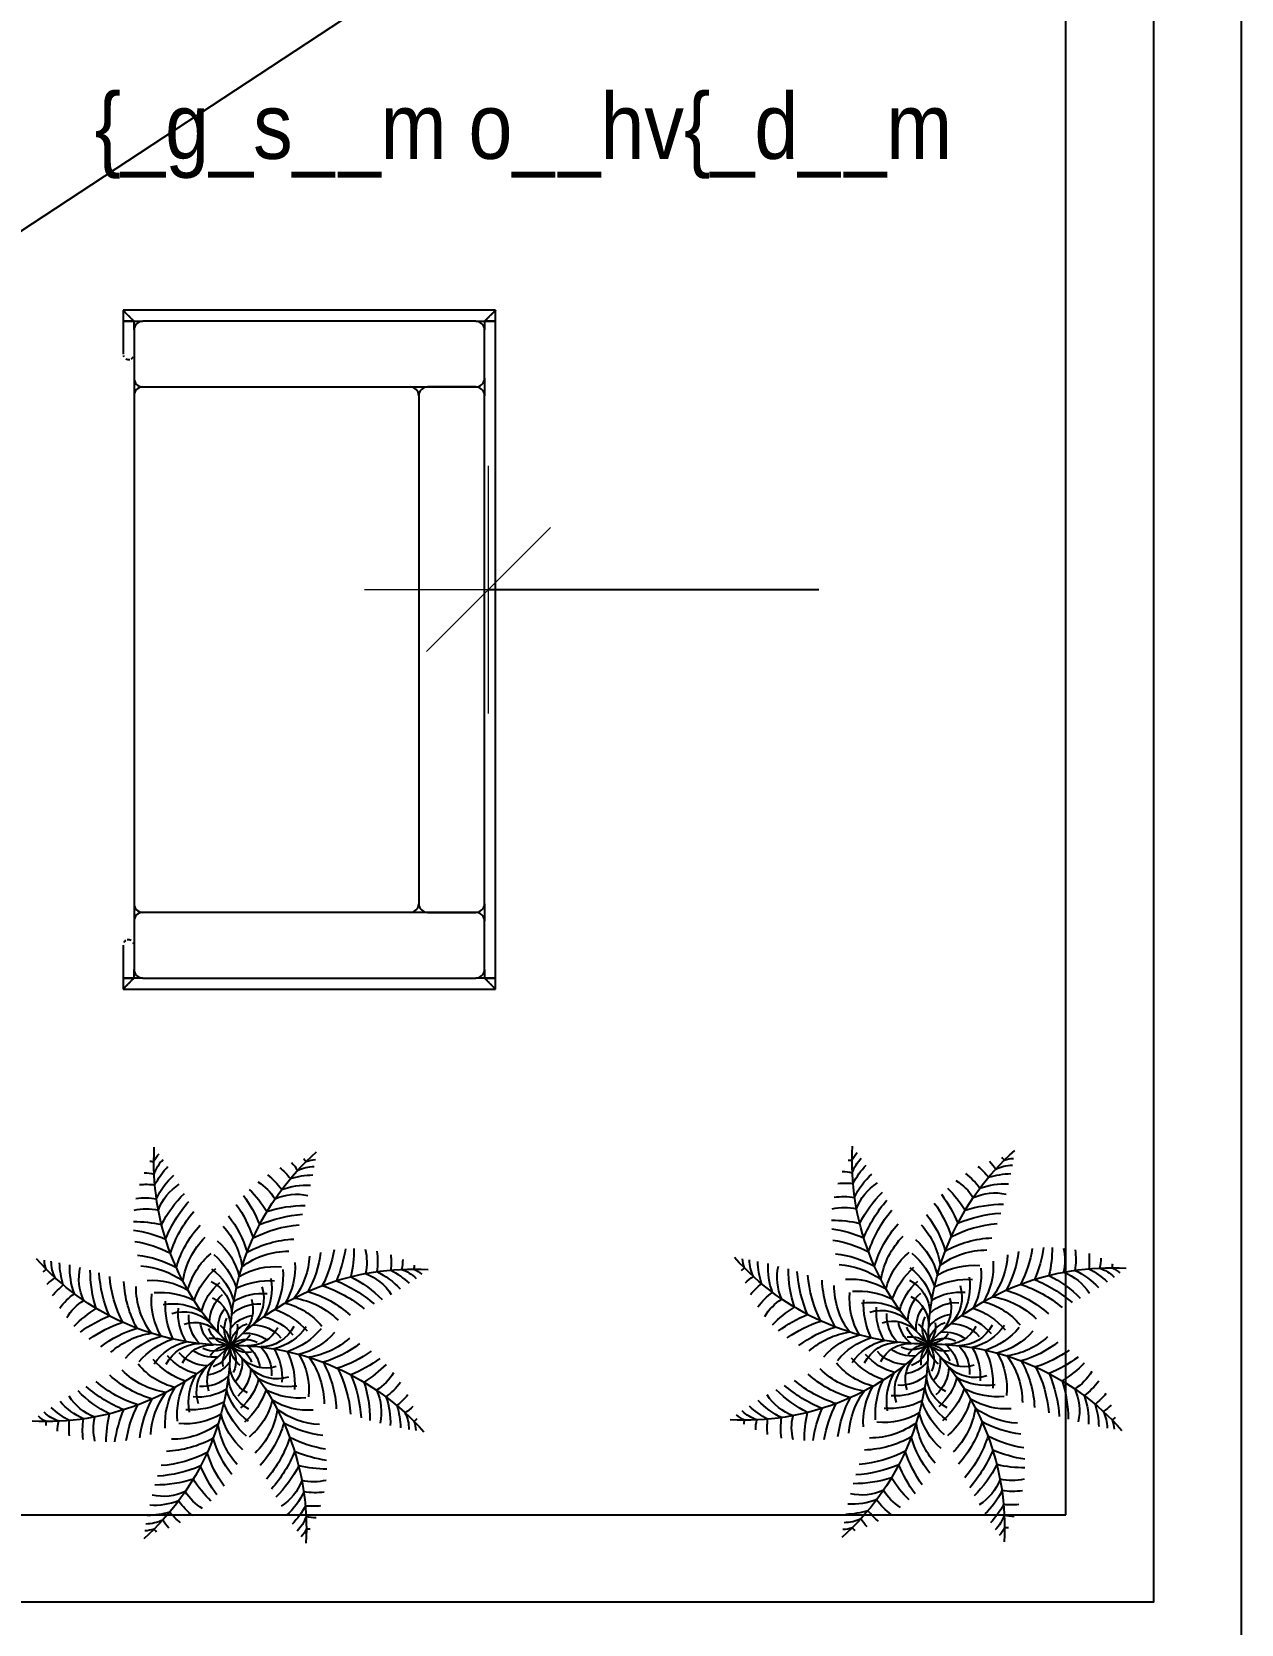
# Model space of a CAD drawing. Header units: metres. Extents: x -658 to -58, y -713 to -118.
# Drawn here: x -323.609 to -320.849, y -269.932 to -266.296 of the extents above; entities that cross this region are included whole.
import ezdxf

# ---------------------------------------------------------------- set-up
doc = ezdxf.new("R2010")
doc.units = ezdxf.units.M
doc.header["$LTSCALE"] = 100
doc.layers.add('DM_OUT', color=8, linetype='Continuous', lineweight=15)
doc.layers.add('plan', color=8, linetype='Continuous')
doc.layers.add('slope arrow', color=255, linetype='Continuous')
doc.styles.add('DM', font='ARIALUNI.TTF', dxfattribs={"height": 0.2})
doc.styles.add('style12', font='xarab.shx')
doc.dimstyles.new('Copy of DM', dxfattribs={"dimtxt": 0.2, "dimasz": 0.07, "dimexe": 0.15, "dimexo": 0.063, "dimgap": 0.07, "dimtad": 1, "dimzin": 0, "dimdsep": 46, "dimtxsty": 'DM', "dimblk": 'TK', "dimcen": 0.09, "dimclrd": 74, "dimadec": 8, "dimazin": 0, "dimtfac": 1, "dimtmove": 2, "dimatfit": 1, "dimldrblk": 'TK', "dimfxl": 1, "dimtolj": 1, "dimtzin": 0, "dimarcsym": 0})

# ---------------------------------------------------------------- blocks, each defined once
blk = doc.blocks.new('Couch_-_Le_Corbusier_Family_-_1_2_3_seater_9476 - 2 posti-428075-دور الملحق')
for p, q in [((-0.7499999999999075, 0.2249999999998362), (-0.7749999999999061, 0.2249999999998362)), ((-0.7749999999999061, 0.2249999999998362), (-0.7749999999999104, 0.1999999999998333)), ((0.750000000000098, 0.2249999999998362), (-0.7499999999999032, 0.2249999999998319)), ((-0.7500000000000017, 0.2000000000000136), (-0.7500000000000017, 0.2250000000000071)), ((-0.7500000000000071, 0.2250000000000132), (-0.7500000000000071, 0.2000000000000074)), ((0.7499999999999984, 0.2250000000000111), (0.7499999999999984, 0.2000000000000176)), ((0.7750000000000881, 0.2249999999998276), (0.750000000000085, 0.2249999999998276)), ((0.7499999999999838, 0.1999999999999983), (0.7499999999999838, 0.2250000000000042)), ((0.7750000000000881, 0.1999999999998246), (0.7750000000000881, 0.2249999999998276)), ((-0.7749999999999018, 0.1999999999998333), (-0.7749999999999018, -0.6000000000001755)), ((-0.7499999999999032, 0.1999999999998333), (-0.7299999999998991, 0.1999999999998333)), ((-0.7499999999998989, 0.1799999999998205), (-0.7499999999998989, 0.1999999999998333)), ((-0.6199999999999891, 0.2000000000000001), (-0.729999999999998, 0.1999999999999996)), ((-0.6199999999998894, 0.1999999999998333), (-0.5799999999998898, 0.1999999999998376)), ((0.5800000000000006, 0.2000000000000036), (-0.579999999999992, 0.2000000000000006)), ((0.5800000000001021, 0.1999999999998376), (0.6200000000000973, 0.1999999999998376)), ((0.7299999999999974, 0.200000000000001), (0.6199999999999967, 0.2000000000000008)), ((0.7300000000000982, 0.1999999999998376), (0.750000000000098, 0.1999999999998376)), ((0.7500000000000807, 0.1999999999998246), (0.7500000000000807, 0.1799999999998205)), ((0.7750000000000881, -0.6000000000001776), (0.7750000000000837, 0.1999999999998246)), ((-0.7499999999999981, 0.1799999999999977), (-0.7500000000000002, -0.5799999999999998)), ((-0.599999999999992, 0.1800000000000027), (-0.5999999999999899, 0.07000000000000256)), ((-0.5999999999999945, -0.5799999999999951), (-0.5999999999999899, 0.1800000000000002)), ((0.5999999999999998, 0.07000000000000321), (0.5999999999999974, 0.1800000000000037)), ((0.5999999999999968, 0.1800000000000009), (0.5999999999999971, -0.5799999999999993)), ((0.7499999999999974, -0.5799999999999996), (0.7499999999999973, 0.180000000000001)), ((-0.579999999999993, 0.05000000000000256), (0.5799999999999997, 0.05000000000000572)), ((-0.7499999999998989, -0.6000000000001755), (-0.7499999999998989, -0.5800000000001757)), ((0.7500000000000807, -0.5800000000001757), (0.7500000000000807, -0.6000000000001776)), ((-0.7749999999999104, -0.6000000000001755), (-0.7749999999999104, -0.6250000000001827)), ((-0.7500000000000029, -0.6000000000000016), (-0.7500000000000029, -0.6250000000000073)), ((-0.7299999999998991, -0.6000000000001755), (-0.7499999999999032, -0.6000000000001755)), ((-0.750000000000003, -0.6249999999999993), (-0.750000000000003, -0.5999999999999996)), ((-0.7300000000000001, -0.5999999999999999), (-0.6199999999999947, -0.5999999999999999)), ((-0.6199999999999977, -0.5999999999999999), (-0.5799999999999925, -0.5999999999999999)), ((-0.5799999999999893, -0.5999999999999992), (0.579999999999997, -0.5999999999999999)), ((0.5799999999999966, -0.5999999999999999), (0.6199999999999972, -0.5999999999999999)), ((0.619999999999997, -0.5999999999999992), (0.7299999999999981, -0.5999999999999994)), ((0.750000000000098, -0.6000000000001776), (0.7300000000000982, -0.6000000000001776)), ((0.7499999999999873, -0.6250000000000066), (0.7499999999999851, -0.6000000000000008)), ((0.7499999999999981, -0.5999999999999996), (0.7499999999999981, -0.6249999999999993)), ((0.7750000000000924, -0.6250000000001806), (0.7750000000000924, -0.6000000000001776)), ((-0.7749999999999104, -0.6250000000001827), (-0.7499999999999032, -0.6250000000001827)), ((-0.7499999999999032, -0.6250000000001741), (-0.6949999999998984, -0.6250000000001741)), ((0.6950000000001019, -0.6250000000001763), (0.750000000000098, -0.6250000000001763)), ((0.7500000000000894, -0.625000000000185), (0.7750000000000924, -0.6250000000001806))]:
    blk.add_line(p, q)
at = {"flags": 128}
for points in [[(-0.6949999999998984, -0.6250000000001741), (-0.694200213316164, -0.6250000000001741), (-0.6934017061205126, -0.6250000000001741), (-0.6926057558541179, -0.6250000000001741), (-0.6918136358676102, -0.6250000000001741), (-0.6910266133839952, -0.6250000000001741), (-0.6902459474713536, -0.6250000000001741), (-0.6894728870286169, -0.6250000000001741), (-0.6887086687875743, -0.6250000000001741), (-0.6879545153343914, -0.6250000000001741), (-0.6872116331537232, -0.6250000000001741), (-0.6864812106985768, -0.6250000000001741), (-0.6857644164890693, -0.6250000000001741), (-0.685062397243023, -0.6250000000001741), (-0.6843762760414797, -0.6250000000001741), (-0.6837071505319945, -0.6250000000001741), (-0.6830560911726459, -0.6250000000001741), (-0.6824241395195287, -0.6250000000001741), (-0.6818123065604688, -0.6250000000001741), (-0.6812215710976866, -0.6250000000001741), (-0.6806528781819029, -0.6250000000001741), (-0.6801071376004784, -0.6250000000001741), (-0.6795852224219187, -0.6250000000001741), (-0.6790879675991709, -0.6250000000001741), (-0.6786161686338767, -0.6250000000001741), (-0.6781705803037396, -0.6250000000001741), (-0.6777519154550316, -0.6250000000001741), (-0.6773608438622012, -0.6250000000001741), (-0.676997991156367, -0.6250000000001741), (-0.676663937824463, -0.6250000000001741), (-0.6763592182805492, -0.6250000000001741), (-0.6760843200109068, -0.6250000000001741), (-0.6758396827941124, -0.6250000000001741), (-0.6756256979975307, -0.6250000000001741), (-0.6754427079511917, -0.6250000000001741), (-0.675291005400128, -0.6250000000001741), (-0.6751708330360617, -0.6250000000001741), (-0.6750823831091437, -0.6250000000001741), (-0.6750257971203855, -0.6250000000001741), (-0.6750011655953, -0.6250000000001741)], [(0.6750000000001021, -0.6250000000001763), (0.6750159978668792, -0.6250000000001763), (0.6750639658740442, -0.6250000000001763), (0.6751438272830226, -0.6250000000001763), (0.6752554543325852, -0.6250000000001763), (0.6753986684432758, -0.6250000000001763), (0.6755732405030592, -0.6250000000001763), (0.6757788912338845, -0.6250000000001763), (0.6760152916384536, -0.6250000000001763), (0.6762820635265395, -0.6250000000001763), (0.6765787801200435, -0.6250000000001763), (0.6769049667357, -0.6250000000001763), (0.677260101544513, -0.6250000000001763), (0.6776436164065428, -0.6250000000001763), (0.6780548977798297, -0.6250000000001763), (0.678493287701905, -0.6250000000001763), (0.6789580848424113, -0.6250000000001763), (0.6794485456250785, -0.6250000000001763), (0.6799638854172796, -0.6250000000001763), (0.6805032797852812, -0.6250000000001763), (0.6810658658131545, -0.6250000000001763), (0.6816507434832744, -0.6250000000001763), (0.6822569771161258, -0.6250000000001763), (0.6828835968672291, -0.6250000000001763), (0.6835296002786461, -0.6250000000001763), (0.6841939538827363, -0.6250000000001763), (0.6848755948554438, -0.6250000000001763), (0.6855734327166244, -0.6250000000001763), (0.6862863510745658, -0.6250000000001763), (0.6870132094119732, -0.6250000000001763), (0.6877528449105661, -0.6250000000001763), (0.6885040743113229, -0.6250000000001763), (0.6892656958074618, -0.6250000000001763), (0.6900364909670507, -0.6250000000001763), (0.6908152266822714, -0.6250000000001763), (0.691600657142096, -0.6250000000001763), (0.6923915258253345, -0.6250000000001763), (0.6931865675108124, -0.6250000000001763), (0.693984510301428, -0.6250000000001763), (0.6947840776589367, -0.6250000000001763), (0.6950000000001019, -0.6250000000001763)]]:
    blk.add_lwpolyline(points, dxfattribs=at)
for centre, radius, start, end in [((-0.7299999999999981, 0.1799999999999976), 0.01999999999999996, 89.99999999999957, 179.9999999999995), ((-0.6199999999999892, 0.1800000000000002), 0.02, 359.9999999999994, 89.99999999999945), ((-0.579999999999992, 0.1800000000000027), 0.01999999999999996, 89.99999999999987, 179.9999999999997), ((0.5800000000000005, 0.1800000000000036), 0.01999999999999991, 359.9999999999994, 89.99999999999937), ((0.6199999999999969, 0.1800000000000008), 0.01999999999999997, 89.99999999999993, 180.0000000000001), ((0.7299999999999973, 0.1800000000000008), 0.02000000000000002, 359.9999999999994, 89.99999999999967), ((-0.579999999999993, 0.07000000000000256), 0.02000000000000006, 179.9999999999995, 269.9999999999991), ((-0.5799999999999947, 0.0300000000000055), 0.01999999999999998, 89.99999999999962, 179.9999999999993), ((0.5799999999999996, 0.07000000000000343), 0.01999999999999998, 269.9999999999992, 359.9999999999991), ((0.5799999999999976, 0.03000000000000069), 0.02000000000000002, 359.9999999999991, 89.99999999999942), ((-0.7300000000000001, -0.5799999999999998), 0.02000000000000013, 180, 269.9999999999996), ((-0.6199999999999946, -0.5799999999999952), 0.01999999999999996, 269.9999999999995, 1.590277340731758e-13), ((-0.5799999999999892, -0.5799999999999993), 0.01999999999999991, 179.9999999999993, 269.999999999999), ((0.5799999999999969, -0.5799999999999994), 0.01999999999999996, 269.9999999999989, 359.9999999999992), ((0.6199999999999971, -0.5799999999999991), 0.02000000000000002, 179.9999999999997, 269.9999999999993), ((0.729999999999998, -0.5799999999999995), 0.02000000000000002, 269.9999999999993, 359.9999999999994), ((-0.6749999999999949, -0.6124999999999995), 0.01249999999999988, 30.00000000000049, 60.00000000000033), ((-0.6749999999999949, -0.6124999999999995), 0.01249999999999994, 329.9999999999994, 15.00000000000045), ((0.6749999999999982, -0.6124999999999995), 0.01249999999999981, 150.0000000000001, 194.9999999999996), ((0.6749999999999982, -0.6124999999999995), 0.01249999999999984, 105.0000000000005, 120.0000000000003), ((-0.6749999999999949, -0.6124999999999995), 0.0124999999999999, 285.0000000000001, 300.0000000000003), ((0.6749999999999982, -0.6124999999999995), 0.0124999999999999, 209.9999999999997, 239.999999999999)]:
    blk.add_arc(centre, radius, start, end)
for points, knots in [([(-0.7750000000000098, 0.2250000000000131), (-0.7749951622945345, 0.2250000000000131), (-0.7747867801592424, 0.2247844341415647), (-0.7740791974556205, 0.2240814949166003), (-0.7733567051761531, 0.2233562859366995), (-0.7725976901324069, 0.2225971031732095), (-0.7719003100978318, 0.2219047073618423), (-0.7711612398608223, 0.2211586334037356), (-0.7701298122360515, 0.2201312840298325), (-0.7689927475786891, 0.2189951038198732), (-0.7680370919111746, 0.218032556318297), (-0.7672863482700798, 0.2172869595488278), (-0.7665156304370053, 0.2165208629138423), (-0.7657376106437561, 0.2157375486936081), (-0.7649453553707067, 0.2149403706944817), (-0.7641325525267956, 0.2141327426797406), (-0.7633128272613366, 0.2133181230031245), (-0.7624999999790135, 0.2125000000000857), (-0.761687172822652, 0.2116818769965948), (-0.7608674471793101, 0.2108672573213354), (-0.760054645720967, 0.2100596293016198), (-0.7592623852835291, 0.2092624513210352), (-0.758484384762266, 0.2084791370316085), (-0.7577135950056362, 0.2077130406548507), (-0.756963119786774, 0.2069674429216631), (-0.7562453762707628, 0.2062455358921265), (-0.7555553751302079, 0.2055504135098847), (-0.7546621780075852, 0.2046632522859287), (-0.7538390354718351, 0.2038413656077562), (-0.7530996391279112, 0.2030952928204739), (-0.7524023391805882, 0.2024028967215686), (-0.7516432848783849, 0.201643714099029), (-0.750920805161624, 0.2009185050740238), (-0.750213218270433, 0.2002155658640938), (-0.750004837705479, 0.2000000000000073), (-0.7500000000000041, 0.2000000000000074)], [0, 0, 0, 0, 0.08333333333333333, 0.125, 0.1666666666666667, 0.2083333333333333, 0.2291666666666667, 0.25, 0.2916666666666666, 0.3333333333333333, 0.3541666666666666, 0.375, 0.3958333333333334, 0.4166666666666667, 0.4375, 0.4583333333333334, 0.4791666666666667, 0.5, 0.5208333333333334, 0.5416666666666667, 0.5625, 0.5833333333333334, 0.6041666666666667, 0.625, 0.6458333333333333, 0.6666666666666666, 0.6875, 0.7083333333333333, 0.75, 0.7708333333333334, 0.7916666666666667, 0.8333333333333334, 0.875, 0.9166666666666666, 1, 1, 1, 1]), ([(0.7499999999999808, 0.1999999999999983), (0.7500048377054561, 0.1999999999999983), (0.7502132198407483, 0.2002155658584468), (0.7509208025443701, 0.2009185050834111), (0.7516432948238378, 0.2016437140633121), (0.752402309867584, 0.2024028968268018), (0.7530996899021588, 0.2030952926381694), (0.7538387601391682, 0.2038413665962758), (0.754870187763938, 0.2048687159701791), (0.7560072524213016, 0.2060048961801381), (0.7569629080888157, 0.2069674436817144), (0.7577136517299109, 0.2077130404511836), (0.758484369562985, 0.208479137086169), (0.7592623893562346, 0.2092624513064035), (0.7600546446292841, 0.2100596293055297), (0.760867447473195, 0.2108672573202708), (0.7616871727386539, 0.211681876996887), (0.7625000000209768, 0.2124999999999257), (0.7633128271773388, 0.2133181230034165), (0.7641325528206805, 0.2141327426786761), (0.7649453542790239, 0.2149403706983917), (0.7657376147164616, 0.2157375486789763), (0.7665156152377247, 0.2165208629684029), (0.7672864049943544, 0.2172869593451607), (0.7680368802132167, 0.2180325570783481), (0.768754623729228, 0.218754464107885), (0.7694446248697825, 0.2194495864901268), (0.7703378219924057, 0.2203367477140827), (0.7711609645281557, 0.2211586343922553), (0.7719003608720792, 0.2219047071795377), (0.7725976608194024, 0.222597103278443), (0.7733567151216058, 0.2233562859009831), (0.7740791948383666, 0.2240814949259878), (0.7747867817295573, 0.2247844341359176), (0.7749951622945115, 0.2250000000000041), (0.7749999999999865, 0.2250000000000042)], [0, 0, 0, 0, 0.08333333333333333, 0.125, 0.1666666666666667, 0.2083333333333333, 0.2291666666666667, 0.25, 0.2916666666666666, 0.3333333333333333, 0.3541666666666666, 0.375, 0.3958333333333334, 0.4166666666666667, 0.4375, 0.4583333333333334, 0.4791666666666667, 0.5, 0.5208333333333334, 0.5416666666666667, 0.5625, 0.5833333333333334, 0.6041666666666667, 0.625, 0.6458333333333333, 0.6666666666666666, 0.6875, 0.7083333333333333, 0.75, 0.7708333333333334, 0.7916666666666667, 0.8333333333333334, 0.875, 0.9166666666666666, 1, 1, 1, 1]), ([(-0.7500000000000041, 0.2000000000000074), (-0.7500048377054794, 0.2000000000000074), (-0.7502132198407714, 0.2002155658584558), (-0.7509208025443934, 0.2009185050834203), (-0.7514024640640382, 0.2014019777366875), (-0.751674682452699, 0.2016746824527023)], [0, 0, 0, 0, 0.08333333333333333, 0.125, 0.1666666666666667, 0.1666666666666667, 0.1666666666666667, 0.1666666666666667]), ([(0.7516746824526757, 0.2016746824526933), (0.7514024583061082, 0.2014019777573511), (0.7509208051616004, 0.2009185050740146), (0.75021321827041, 0.2002155658640848), (0.7500048377054556, 0.1999999999999982), (0.7499999999999808, 0.1999999999999983)], [0.8333333333333334, 0.8333333333333334, 0.8333333333333334, 0.8333333333333334, 0.875, 0.9166666666666666, 1, 1, 1, 1]), ([(-0.7750000000000105, -0.6250000000000073), (-0.7750000000000105, -0.624995162294532), (-0.7747844341415622, -0.62478678015924), (-0.7740814949165975, -0.6240791974556178), (-0.7733562859366973, -0.6233567051761508), (-0.7725971031732066, -0.6225976901324043), (-0.7719047073618394, -0.6219003100978294), (-0.7711586334037325, -0.6211612398608197), (-0.7701312840298304, -0.6201298122360501), (-0.7689951038198704, -0.6189927475786868), (-0.7680325563182944, -0.6180370919111724), (-0.7672869595488248, -0.6172863482700776), (-0.7665208629138398, -0.6165156304370029), (-0.7657375486936052, -0.6157376106437542), (-0.7649403706944788, -0.6149453553707043), (-0.7641327426797375, -0.6141325525267928), (-0.7633181230031213, -0.6133128272613344), (-0.7625000000000828, -0.6124999999790114), (-0.761681876996592, -0.6116871728226491), (-0.7608672573213326, -0.610867447179308), (-0.7600596293016169, -0.6100546457209645), (-0.7592624513210321, -0.6092623852835268), (-0.7584791370316055, -0.6084843847622633), (-0.7577130406548479, -0.6077135950056339), (-0.7569674429216603, -0.6069631197867714), (-0.7562455358921241, -0.6062453762707604), (-0.7555504135098817, -0.6055553751302061), (-0.7546632522859259, -0.6046621780075823), (-0.7538413656077522, -0.603839035471833), (-0.7530952928204712, -0.603099639127909), (-0.7524028967215655, -0.6024023391805859), (-0.7516437140990251, -0.6016432848783829), (-0.7509185050740207, -0.6009208051616215), (-0.7502155658640908, -0.6002132182704307), (-0.7500000000000048, -0.6000048377054769), (-0.7500000000000047, -0.6000000000000015)], [0, 0, 0, 0, 0.08333333333333333, 0.125, 0.1666666666666667, 0.2083333333333333, 0.2291666666666667, 0.25, 0.2916666666666666, 0.3333333333333333, 0.3541666666666666, 0.375, 0.3958333333333334, 0.4166666666666667, 0.4375, 0.4583333333333334, 0.4791666666666667, 0.5, 0.5208333333333334, 0.5416666666666667, 0.5625, 0.5833333333333334, 0.6041666666666667, 0.625, 0.6458333333333333, 0.6666666666666666, 0.6875, 0.7083333333333333, 0.75, 0.7708333333333334, 0.7916666666666667, 0.8333333333333334, 0.875, 0.9166666666666666, 1, 1, 1, 1]), ([(-0.7500000000000047, -0.6000000000000016), (-0.7500000000000047, -0.6000048377054769), (-0.7502155658584531, -0.600213219840769), (-0.7509185050834174, -0.6009208025443912), (-0.7514019777366846, -0.6014024640640361), (-0.7516746824526996, -0.6016746824526966)], [0, 0, 0, 0, 0.08333333333333333, 0.125, 0.1666666666666667, 0.1666666666666667, 0.1666666666666667, 0.1666666666666667]), ([(0.7499999999999857, -0.6000000000000008), (0.7499999999999857, -0.6000048377054761), (0.7502155658584341, -0.6002132198407683), (0.7509185050833986, -0.6009208025443901), (0.7516437140632997, -0.6016432948238578), (0.7524028968267892, -0.6024023098676036), (0.7530952926381568, -0.6030996899021785), (0.7538413665962634, -0.603838760139188), (0.7548687159701668, -0.6048701877639574), (0.7560048961801257, -0.6060072524213213), (0.7569674436817018, -0.6069629080888352), (0.7577130404511712, -0.60771365172993), (0.7584791370861567, -0.6084843695630048), (0.7592624513063908, -0.6092623893562538), (0.7600596293055168, -0.6100546446293027), (0.7608672573202582, -0.6108674474732141), (0.7616818769968745, -0.6116871727386729), (0.762499999999913, -0.6125000000209958), (0.7633181230034042, -0.6133128271773576), (0.7641327426786635, -0.6141325528206989), (0.7649403706983793, -0.6149453542790425), (0.7657375486789642, -0.61573761471648), (0.7665208629683901, -0.6165156152377432), (0.7672869593451483, -0.6172864049943728), (0.7680325570783358, -0.6180368802132347), (0.7687544641078727, -0.6187546237292464), (0.7694495864901144, -0.6194446248698006), (0.7703367477140701, -0.6203378219924239), (0.7711586343922425, -0.6211609645281734), (0.7719047071795251, -0.6219003608720972), (0.77259710327843, -0.6225976608194203), (0.7733562859009706, -0.623356715121623), (0.7740814949259751, -0.6240791948383844), (0.7747844341359049, -0.6247867817295755), (0.7749999999999913, -0.6249951622945286), (0.7749999999999917, -0.6250000000000043)], [0, 0, 0, 0, 0.08333333333333333, 0.125, 0.1666666666666667, 0.2083333333333333, 0.2291666666666667, 0.25, 0.2916666666666666, 0.3333333333333333, 0.3541666666666666, 0.375, 0.3958333333333334, 0.4166666666666667, 0.4375, 0.4583333333333334, 0.4791666666666667, 0.5, 0.5208333333333334, 0.5416666666666667, 0.5625, 0.5833333333333334, 0.6041666666666667, 0.625, 0.6458333333333333, 0.6666666666666666, 0.6875, 0.7083333333333333, 0.75, 0.7708333333333334, 0.7916666666666667, 0.8333333333333334, 0.875, 0.9166666666666666, 1, 1, 1, 1]), ([(0.7516746824526807, -0.6016746824526955), (0.7514019777573385, -0.601402458306128), (0.7509185050740024, -0.6009208051616203), (0.7502155658640718, -0.6002132182704297), (0.749999999999985, -0.6000048377054765), (0.7499999999999857, -0.6000000000000008)], [0.8333333333333334, 0.8333333333333334, 0.8333333333333334, 0.8333333333333334, 0.875, 0.9166666666666666, 1, 1, 1, 1])]:
    blk.add_open_spline(points, degree=3, knots=knots)
blk = doc.blocks.new('A$C5CF46EA4')
for centre, radius, start, end in [((-0.2859744686386136, 0.9500033472151586), 1.231400524134379, 359.7866255859638, 48.32632580342369), ((0.5305205342566239, 1.681143747265168), 0.1510880864737264, 69.89168341487547, 87.05899156277346), ((0.7033229806773562, 1.732353975626168), 0.1510880864737264, 136.0206065088644, 143.5444441256813), ((0.07793456565067913, 1.819385811402753), 1.231400524134379, 314.7866255859638, 3.326325803423629), ((1.133422102176525, 1.703819402861171), 0.1845179472425736, 18.83351794645699, 44.48665587841503), ((1.17227805387634, 1.759030992925418), 0.1510880864737264, 24.89168341487552, 42.05899156277344), ((0.5420857170546185, 1.614627950592819), 0.1845179472425736, 63.83351794645693, 89.48665587841508), ((0.5393300542141617, 1.357963702895319), 0.4014406345387354, 72.92858692027713, 88.30294989255957), ((0.7826081085395344, 1.686870789445692), 0.1845179472425736, 134.6387753429491, 149.6026095940998), ((0.9669734011476265, 1.486409828875594), 0.4014406345387354, 130.0972800407673, 140.5075406202797), ((0.973940881162747, 1.488274415195932), 0.3404718241267263, 127.3085652776348, 143.8611168492758), ((0.9875259134232692, 1.503570739000168), 0.3404718241267263, 24.57501069128107, 48.15466363355162), ((0.9499845242598184, 1.524278920704916), 0.4014406345387354, 27.92858692027706, 43.30294989255951), ((1.354580517466687, 1.584827790059308), 0.1845179472425736, 89.63877534294913, 104.6026095940998), ((1.330678935287821, 1.673052310995871), 0.1510880864737264, 91.02060650886442, 98.54444412568132), ((0.5805187207773344, 1.369866578035555), 0.3404718241267263, 69.57501069128102, 93.15466363355162), ((0.9423951724878208, 1.512455337059691), 0.2491535247355284, 121.1923406896625, 148.0410133886703), ((1.258944195019126, 1.279999704578458), 0.5762050038567006, 134.6721488338864, 148.0814848321924), ((1.054481057032234, 1.504410438500031), 0.2491535247355284, 20.39511415188652, 57.43181355342787), ((1.343199161505524, 1.312714536858437), 0.4014406345387354, 85.09728004076722, 95.50754062027978), ((0.627269399644959, 1.417804771329557), 0.2491535247355284, 65.39511415188657, 102.4318135534279), ((0.5906473533752887, 1.036568487248289), 0.5762050038567006, 71.91851516780756, 90.3788967200269), ((1.412102733702255, 1.272607393816102), 0.6566438819166486, 143.8062756394637, 157.6935928791302), ((1.388708812767703, 1.280420099458212), 0.5807069406097589, 144.3967621311118, 162.2018695184736), ((0.6459314467240063, 1.203351239309725), 0.6566438819166486, 22.30640712086984, 40.79161704523346), ((0.759010598065629, 1.260731374051701), 0.5762050038567006, 26.91851516780756, 45.37889672002689), ((1.344236684807129, 1.348510924470787), 0.2491535247355284, 76.19234068966242, 103.0410133886703), ((1.349444375503182, 1.30910624612315), 0.3404718241267263, 82.30856527763488, 98.86111684927577), ((0.5512622010322019, 0.9160355701430518), 0.6566438819166486, 67.30640712086985, 85.79161704523347), ((1.355255583720691, 1.247481435384657), 0.511032807658721, 141.8570399264068, 163.8695951998839), ((0.677383666314924, 1.207826088358061), 0.5807069406097589, 17.79813048152642, 40.4709596154368), ((1.403699691163411, 0.9603060100059082), 0.5762050038567006, 89.67214883388635, 103.0814848321924), ((0.5703380826820137, 0.9414398440058847), 0.5807069406097589, 62.79813048152647, 85.47095961543681), ((0.6176054840381084, 0.9419367598103463), 0.511032807658721, 61.1304048001161, 87.33715144430434), ((1.256113148771036, 1.266467170948559), 0.3721209793775977, 138.1649000223518, 171.506161580508), ((0.8027112229903679, 1.196883708473976), 0.3721209793775977, 8.493838419492006, 45.20898080343113), ((0.71115813887711, 1.174754360865521), 0.511032807658721, 16.13040480011605, 42.33715144430433), ((1.506771979394259, 0.8467794156388635), 0.6566438819166486, 98.8062756394637, 112.6935928791302), ((0.5781204958965418, 1.343199161316576), 0.4014406345387354, 175.0972800407673, 185.5075406202797), ((0.5817287866317002, 1.349444375314263), 0.3404718241267263, 172.3085652776348, 188.8611168492758), ((0.5423241082841912, 1.344236684618238), 0.2491535247355284, 166.1923406896624, 193.0410133886703), ((0.9305290227490275, 1.403699690974591), 0.5762050038567006, 179.6721488338863, 193.0814848321924), ((1.044055617116072, 1.506771979205269), 0.6566438819166486, 188.8062756394637, 202.6935928791302), ((1.021989199847013, 1.495754396211666), 0.5807069406097589, 189.3967621311118, 207.2018695184736), ((1.021625347463626, 1.448808238370958), 0.511032807658721, 186.8570399264068, 208.8695951998839), ((0.9380961170453048, 1.392128892676979), 0.3721209793775977, 183.1649000223518, 216.506161580508), ((0.6666954788953916, 1.022322378182068), 0.3721209793775977, 53.493838419492, 90.20898080343109), ((1.22054954547518, 1.195480368913167), 0.3279444258650415, 130.7054272128366, 166.1838375176445), ((1.259337163959657, 1.103208800280768), 0.363031527861405, 130.4900200816075, 160.9394538106627), ((0.8285254498953663, 1.129935230367153), 0.3279444258650415, 13.81616248235544, 50.66383131649992), ((1.448808238559906, 0.8692096852912243), 0.511032807658721, 96.85703992640677, 118.8695951998839), ((1.495754396402873, 0.8688458329079083), 0.5807069406097589, 99.39676213111181, 117.2018695184735), ((0.07144922135208276, 0.07793456546188793), 1.231400524134379, 44.7866255859638, 93.32632580342361), ((0.1318040398294471, 1.172278053687393), 0.1510880864737264, 114.8916834148755, 132.0589915627734), ((0.1870156298937644, 1.133422101987648), 0.1845179472425736, 108.833517946457, 134.486655878415), ((0.2177827217567909, 1.330678935098959), 0.1510880864737264, 181.0206065088644, 188.5444441256813), ((0.3665561120498921, 0.9499845240709561), 0.4014406345387354, 117.9285869202771, 133.3029498925595), ((0.3060072426956566, 1.354580517277839), 0.1845179472425736, 179.6387753429491, 194.6026095940998), ((0.3872642937548392, 0.9875259132344212), 0.3404718241267263, 114.5750106912811, 138.1546636335516), ((0.963144101084211, 1.316786378529827), 0.3279444258650415, 175.7054272128366, 211.1838375176445), ((1.055816941031324, 1.278967514695935), 0.363031527861405, 175.4900200816075, 205.9394538106627), ((0.7322886166494698, 0.9932360702167102), 0.3279444258650415, 58.81616248235544, 95.66383131649992), ((1.185137544956618, 1.091554702548649), 0.2647765536051789, 124.921421242079, 166.0460229131482), ((0.9500033474040066, 2.176809501393578), 1.231400524134379, 269.7866255859639, 318.3263258034236), ((0.7739663313508771, 1.040154490555921), 0.363031527861405, 19.06054618933726, 48.65585539893139), ((1.392128892865799, 0.9527389157097019), 0.3721209793775977, 93.1649000223518, 126.506161580508), ((1.036568487437236, 1.300187679379562), 0.5762050038567006, 341.9185151678076, 0.3788967200268893), ((1.417804771518419, 1.263565633107717), 0.2491535247355284, 335.3951141518865, 12.43181355342793), ((1.369866578224446, 1.310316311977516), 0.3404718241267263, 339.575010691281, 3.154663633551638), ((1.357963703084209, 1.35150497854076), 0.4014406345387354, 342.9285869202771, 358.3029498925595), ((1.614627950781667, 1.348749315700189), 0.1845179472425736, 333.8335179464569, 359.486655878415), ((1.73235397581513, 1.187512052077636), 0.1510880864737264, 46.02060650886442, 53.54444412568137), ((1.681143747454072, 1.360314498498269), 0.1510880864737264, 339.8916834148755, 357.0589915627734), ((0.3864245942526878, 1.054481056843272), 0.2491535247355284, 110.3951141518865, 147.4318135534279), ((0.6301036587031348, 0.7590105978766957), 0.5762050038567006, 116.9185151678076, 135.3788967200269), ((0.6874837934451818, 0.6459314465350872), 0.6566438819166486, 112.3064071208698, 130.7916170452335), ((0.6830089443969598, 0.6773836661260191), 0.5807069406097589, 107.7981304815264, 130.4709596154368), ((0.7571940638919585, 0.8911723775796929), 0.363031527861405, 64.06054618933732, 93.65585539893142), ((1.011590578806775, 1.218259769403218), 0.2647765536051789, 169.921421242079, 211.0460229131483), ((0.9651923323263247, 1.168869748493734), 0.1802306166161846, 162.07046489582, 224.1396192335889), ((1.117405011527055, 1.089439198562474), 0.1802306166161846, 117.07046489582, 179.1396192335888), ((0.8247445750308771, 1.042243784534151), 0.2647765536051789, 13.95397708685172, 49.9495489438707), ((1.316786378720877, 0.9276909316706821), 0.3279444258650415, 85.70542721283665, 121.1838375176446), ((1.022322378370887, 1.224139553859487), 0.3721209793775977, 323.493838419492, 0.2089808034310944), ((0.9419367599992086, 1.273229548716884), 0.511032807658721, 331.130404800116, 357.3371514443044), ((0.9414398441947185, 1.320496950072794), 0.5807069406097589, 332.7981304815264, 355.4709596154368), ((0.9160355703318857, 1.339572831722805), 0.6566438819166486, 337.3064071208698, 355.7916170452335), ((1.486409829064456, 0.9238616316071955), 0.4014406345387354, 40.09728004076722, 50.50754062027973), ((1.686870789634597, 1.108226924215415), 0.1845179472425736, 44.63877534294912, 59.60260959409986), ((0.7160806718893298, 0.7111581386882051), 0.511032807658721, 106.130404800116, 132.3371514443043), ((0.6939513242808744, 0.802711222801392), 0.3721209793775977, 98.49383841949201, 135.2089808034311), ((0.7608998023878257, 0.8285254497063761), 0.3279444258650415, 103.8161624823554, 140.6638313164999), ((0.791622350395329, 0.9285553719626591), 0.2647765536051789, 58.95397708685171, 94.94954894387071), ((0.811680454696301, 0.9628039407731848), 0.1802306166161846, 45.86038076641117, 93.89346094165494), ((0.9932143697460276, 1.116203133171197), 0.1570624929226419, 161.9033379692533, 227.5819219889549), ((1.099978663371047, 1.032383705043813), 0.1570624929226419, 116.9033379692533, 182.5819219889549), ((0.863145191851828, 1.052277958215797), 0.1802306166161846, 0.8603807664111666, 48.89346094165493), ((1.218259769592166, 0.8792444539481608), 0.2647765536051789, 79.92142124207906, 121.0460229131483), ((1.27896751488484, 0.835018091723569), 0.363031527861405, 85.49002008160751, 115.9394538106627), ((0.8911723777685836, 1.13364096886292), 0.363031527861405, 334.0605461893373, 3.655855398931433), ((0.9932360704055583, 1.158546416103164), 0.3279444258650415, 328.8161624823554, 5.663831316499919), ((1.512455337248639, 0.9484398602670723), 0.2491535247355284, 31.19234068966245, 58.04101338867026), ((1.488274415384851, 0.916894151592146), 0.3404718241267263, 37.30856527763481, 53.86111684927583), ((0.8506805421989583, 0.773966331159798), 0.363031527861405, 109.0605461893373, 138.6558553989314), ((0.8485912482207141, 0.8247445748419011), 0.2647765536051789, 103.9539770868517, 139.9495489438708), ((0.8182566960083193, 0.931838003822179), 0.1570624929226419, 37.41807801104513, 83.56993114925459), ((0.8545038296318381, 1.021635295681293), 0.1186357802315075, 320.0251064697492, 26.66961648742091), ((0.845899072674797, 1.025731629389512), 0.1570624929226419, 352.4180780110451, 38.56993114925458), ((1.168869748682567, 0.9256427004287104), 0.1802306166161846, 72.07046489581997, 134.1396192335888), ((0.9628039409621323, 1.079154578058677), 0.1802306166161846, 315.8603807664111, 3.893460941654927), ((0.9285553721514788, 1.09921268235955), 0.2647765536051789, 328.9539770868517, 4.949548943870716), ((1.272607394005036, 0.4787322990526235), 0.6566438819166486, 53.80627563946371, 67.69359287913018), ((1.279999704767334, 0.6318908377358525), 0.5762050038567006, 44.67214883388635, 58.08148483219235), ((0.6953546638416839, 1.220549545286275), 0.3279444258650415, 220.7054272128366, 256.1838375176446), ((0.7876262324741248, 1.25933716377078), 0.363031527861405, 220.4900200816075, 250.9394538106628), ((0.7992803302062867, 1.185137544767784), 0.2647765536051789, 214.921421242079, 256.0460229131482), ((0.8013958341923342, 1.11740501133815), 0.1802306166161846, 207.07046489582, 269.1396192335889), ((0.8385570745390112, 0.8631451916629231), 0.1802306166161846, 90.86038076641117, 138.8934609416549), ((0.858451327711208, 1.099978663182156), 0.1570624929226419, 206.9033379692533, 272.5819219889549), ((0.8651034033653815, 0.845899072485949), 0.1570624929226419, 82.41807801104513, 128.5699311492546), ((0.945469501548402, 1.064053285125738), 0.1186357802315075, 216.5255737977432, 269.9748935302507), ((0.8272377233464141, 0.9350259404753984), 0.1186357802315075, 5.025106469749288, 71.66961648742097), ((1.029342432112543, 1.029268913921058), 0.1186357802315075, 171.5255737977432, 224.9748935302507), ((1.064053285314728, 0.9453655312065621), 0.1186357802315075, 126.5255737977432, 179.9748935302507), ((0.9350259406641896, 1.063597309408479), 0.1186357802315075, 275.0251064697492, 341.669616487421), ((1.116203133360045, 0.8976206630088654), 0.1570624929226419, 71.90333796925327, 137.5819219889549), ((0.9318380040132581, 1.072578336746489), 0.1570624929226419, 307.4180780110451, 353.5699311492546), ((1.195480369102143, 0.6702854872797417), 0.3279444258650415, 40.70542721283664, 76.18383751764458), ((1.26646717113735, 0.6347218839839002), 0.3721209793775977, 48.16490002235182, 81.50616158050802), ((1.247481435573491, 0.5355794490341594), 0.511032807658721, 51.85703992640679, 73.86959519988397), ((1.280420099644971, 0.5021262199871899), 0.5807069406097589, 54.39676213111184, 72.20186951847359), ((0.9408316855398198, -0.2859744688275612), 1.231400524134379, 89.78662558596383, 138.3263258034237), ((0.6104149332988555, 1.388708812578827), 0.5807069406097589, 234.3967621311118, 252.2018695184736), ((0.6433535973703357, 1.355255583531871), 0.511032807658721, 231.8570399264068, 253.869595199884), ((0.6243678618064621, 1.256113148582116), 0.3721209793775977, 228.1649000223518, 261.506161580508), ((1.812900467293133, 0.07144922116326313), 1.231400524134379, 134.7866255859638, 183.3263258034236), ((0.9996626551752286, 0.7571940637030963), 0.363031527861405, 154.0605461893373, 183.6558553989314), ((0.9622796607923476, 0.7916223502064668), 0.2647765536051789, 148.9539770868517, 184.9495489438707), ((0.9280310919816941, 0.8116804545073393), 0.1802306166161846, 135.8603807664112, 183.8934609416549), ((0.9589970289305683, 0.8182566958195281), 0.1570624929226419, 127.4180780110451, 173.5699311492546), ((0.8691997370736146, 0.8545038294428764), 0.1186357802315075, 50.02510646974923, 116.6696164874209), ((0.9558090922796225, 0.8272377231575376), 0.1186357802315075, 95.02510646974928, 161.6696164874209), ((0.8615661188338635, 1.029342431923581), 0.1186357802315075, 261.5255737977432, 314.9748935302507), ((0.8267817476290986, 0.9454695013594545), 0.1186357802315075, 306.5255737977432, 359.9748935302507), ((1.036331203311988, 0.869199736884724), 0.1186357802315075, 140.0251064697493, 206.6696164874209), ((2.17680950158244, 0.940831685350858), 1.231400524134379, 179.7866255859638, 228.3263258034237), ((1.029268914109963, 0.8614926006424355), 0.1186357802315075, 81.52557379774323, 134.9748935302507), ((1.819385811591744, 1.812900467104129), 1.231400524134379, 224.7866255859638, 273.3263258034236), ((0.9453655313954243, 0.826781747440279), 0.1186357802315075, 36.52557379774321, 89.97489353025072), ((0.8614926008312693, 0.8615661186449586), 0.1186357802315075, 351.5255737977432, 44.97489353025077), ((1.021635295870212, 1.03633120312314), 0.1186357802315075, 230.0251064697492, 296.6696164874209), ((1.063597309597412, 0.9558090920906182), 0.1186357802315075, 185.0251064697492, 251.669616487421), ((1.025731629578445, 1.044935960080068), 0.1570624929226419, 262.4180780110451, 308.5699311492546), ((1.032383705232604, 0.7908563693838744), 0.1570624929226419, 26.90333796925328, 92.58192198895482), ((1.089439198751478, 0.7734300212278669), 0.1802306166161846, 27.07046489581997, 89.13961923358886), ((1.09155470273754, 0.7056974877982327), 0.2647765536051789, 34.92142124207906, 76.0460229131483), ((1.103208800469702, 0.6314978687952362), 0.363031527861405, 40.49002008160749, 70.93945381066276), ((0.610835328176492, 1.258944194830178), 0.5762050038567006, 224.6721488338863, 238.0814848321924), ((0.6182276389387908, 1.412102733513393), 0.6566438819166486, 233.8062756394637, 247.6935928791302), ((0.9488982729446178, 0.6176054838491325), 0.511032807658721, 151.1304048001161, 177.3371514443043), ((0.8685126545729389, 0.6666954787065293), 0.3721209793775977, 143.493838419492, 180.2089808034311), ((0.8975989625382681, 0.7322886164628528), 0.3279444258650415, 148.8161624823555, 185.6638313164999), ((0.7746318995837811, 0.9932143695571511), 0.1570624929226419, 251.9033379692533, 317.5819219889549), ((0.7908563695727651, 0.8584513275222037), 0.1570624929226419, 296.9033379692532, 2.581921988954896), ((1.044935960269029, 0.865103403176505), 0.1570624929226419, 172.4180780110451, 218.5699311492546), ((1.072578336935493, 0.9589970287438376), 0.1570624929226419, 217.4180780110451, 263.5699311492546), ((0.8976206631977846, 0.7746318993948194), 0.1570624929226419, 341.9033379692533, 47.58192198895488), ((1.052277958404801, 1.027689840903093), 0.1802306166161846, 270.8603807664112, 318.893460941655), ((0.9256427006175016, 0.721965284072283), 0.1802306166161846, 342.07046489582, 44.13961923358884), ((1.042243784723112, 1.066090457724115), 0.2647765536051789, 283.9539770868517, 319.9495489438707), ((1.040154490744868, 1.116868701404002), 0.363031527861405, 289.0605461893372, 318.6558553989314), ((1.129935230556001, 1.06230958285964), 0.3279444258650415, 283.8161624823554, 320.6638313164999), ((0.4025606175589758, 0.9739408809738705), 0.3404718241267263, 217.3085652776348, 233.8611168492758), ((0.3783796956951875, 0.9423951722989443), 0.2491535247355284, 211.1923406896624, 238.0410133886703), ((0.8542665455065901, 0.5906473531864691), 0.5762050038567006, 161.9185151678076, 180.3788967200269), ((0.9747994626119407, 0.5512622008432118), 0.6566438819166486, 157.3064071208698, 175.7916170452335), ((0.9493951887490937, 0.5703380824932225), 0.5807069406097589, 152.7981304815264, 175.4709596154368), ((0.6725752633516606, 1.011590578617856), 0.2647765536051789, 259.921421242079, 301.0460229131483), ((0.7219652842612447, 0.9651923321373204), 0.1802306166161846, 252.07046489582, 314.1396192335889), ((1.066090457912949, 0.848591248031866), 0.2647765536051789, 193.9539770868517, 229.9495489438707), ((1.027689841091998, 0.8385570743480031), 0.1802306166161846, 180.8603807664111, 228.8934609416549), ((0.7734300214167718, 0.801395834003543), 0.1802306166161846, 297.07046489582, 359.1396192335888), ((1.079154578247511, 0.9280310917928318), 0.1802306166161846, 225.8603807664112, 273.893460941655), ((0.8792444541370514, 0.6725752631627984), 0.2647765536051789, 349.9214212420791, 31.0460229131483), ((0.8350180919125023, 0.6118675178678927), 0.363031527861405, 355.4900200816076, 25.93945381066276), ((1.196883708662952, 1.088123809764639), 0.3721209793775977, 278.493838419492, 315.2089808034311), ((1.174754361054482, 1.179676893877811), 0.511032807658721, 286.130404800116, 312.3371514443043), ((1.207826088546852, 1.213451366437781), 0.5807069406097589, 287.7981304815264, 310.4709596154368), ((0.4044252038793701, 0.9669734009588353), 0.4014406345387354, 220.0972800407673, 230.5075406202798), ((0.5209684547193802, 0.5805187205885005), 0.3404718241267263, 159.575010691281, 183.1546636335516), ((0.4730302614254072, 0.6272693994582994), 0.2491535247355284, 155.3951141518865, 192.4318135534279), ((0.6118675180589861, 1.055816940842448), 0.363031527861405, 265.4900200816074, 295.9394538106627), ((1.116868701592949, 0.850680542010096), 0.363031527861405, 199.0605461893373, 228.6558553989314), ((0.7056974879872087, 0.7992803300173676), 0.2647765536051789, 304.9214212420791, 346.0460229131482), ((1.099212682548497, 0.9622796606033575), 0.2647765536051789, 238.9539770868517, 274.9495489438707), ((0.9276909318596154, 0.5740486540340015), 0.3279444258650415, 355.7054272128365, 31.18383751764456), ((0.9527389158985216, 0.4987061398868491), 0.3721209793775977, 3.164900022351815, 36.506161580508), ((0.8692096854802003, 0.4420267941950584), 0.511032807658721, 6.857039926406789, 28.86959519988391), ((1.203351239498645, 1.244903586030929), 0.6566438819166486, 292.3064071208698, 310.7916170452335), ((1.260731374240692, 1.131824434689321), 0.5762050038567006, 296.9185151678075, 315.3788967200268), ((1.504410438691139, 0.8363539757227443), 0.2491535247355284, 290.3951141518865, 327.4318135534278), ((0.2039642433092297, 0.7826081083506011), 0.1845179472425736, 224.6387753429491, 239.6026095940999), ((0.2762070821621592, 0.5420857168658273), 0.1845179472425736, 153.833517946457, 179.4866558784151), ((0.5328713298596028, 0.5393300540252568), 0.4014406345387354, 162.9285869202771, 178.3029498925595), ((0.4987061400780277, 0.9380961168563289), 0.3721209793775977, 273.1649000223518, 306.506161580508), ((0.574048654222949, 0.9631441008953345), 0.3279444258650415, 265.7054272128366, 301.1838375176446), ((1.088123809953458, 0.6939513240920547), 0.3721209793775977, 188.493838419492, 225.2089808034311), ((1.06230958304846, 0.7608998021988782), 0.3279444258650415, 193.8161624823555, 230.6638313164999), ((0.6314978689841553, 0.7876262322852483), 0.363031527861405, 310.4900200816075, 340.9394538106627), ((0.6702854874686466, 0.69535466365285), 0.3279444258650415, 310.7054272128366, 346.1838375176446), ((1.133640969051868, 0.9996626549863379), 0.363031527861405, 244.0605461893373, 273.6558553989314), ((1.158546416294342, 0.8975989623493206), 0.3279444258650415, 238.8161624823555, 275.6638313164999), ((0.8688458330968132, 0.3950806363521622), 0.5807069406097589, 9.396762131111833, 27.20186951847355), ((0.84677941582774, 0.3840630533607481), 0.6566438819166486, 8.806275639463724, 22.69359287913017), ((0.9603060101947847, 0.4871353415914399), 0.5762050038567006, 359.6721488338864, 13.08148483219236), ((1.503570739188987, 0.9033091193315954), 0.3404718241267263, 294.5750106912811, 318.1546636335517), ((1.52427892089392, 0.9408505084950605), 0.4014406345387354, 297.928586920277, 313.3029498925595), ((1.703819403050062, 0.7574129305783828), 0.1845179472425736, 288.8335179464569, 314.486655878415), ((0.1584810571286823, 0.7033229804883803), 0.1510880864737264, 226.0206065088644, 233.5444441256813), ((0.2096912854897539, 0.5305205340677475), 0.1510880864737264, 159.8916834148755, 177.0589915627734), ((0.4420267943839207, 1.021625347274792), 0.511032807658721, 276.8570399264069, 298.8695951998839), ((1.179676894066716, 0.7160806717004959), 0.511032807658721, 196.1304048001161, 222.3371514443043), ((0.6347218841727909, 0.6243678616174577), 0.3721209793775977, 318.1649000223518, 351.506161580508), ((1.224139554048435, 0.8685126543839488), 0.3721209793775977, 233.493838419492, 270.2089808034311), ((1.348510924659621, 0.5465983479477785), 0.2491535247355284, 346.1923406896624, 13.04101338867027), ((1.309106246312126, 0.5413906572517675), 0.3404718241267263, 352.3085652776348, 8.861116849275778), ((1.312714537047285, 0.5476358712494402), 0.4014406345387354, 355.0972800407672, 5.507540620279779), ((1.58482779024817, 0.5362545152881921), 0.1845179472425736, 359.638775342949, 14.60260959409986), ((1.673052311187035, 0.5601560974670576), 0.1510880864737264, 1.020606508864419, 8.544444125681379), ((1.759030993114379, 0.718556978876407), 0.1510880864737264, 294.8916834148755, 312.0589915627734), ((0.3950806365409534, 1.021989199658108), 0.5807069406097589, 279.3967621311118, 297.2018695184735), ((1.213451366626643, 0.6830089442079554), 0.5807069406097589, 197.7981304815264, 220.4709596154368), ((0.5355794492231354, 0.6433535971813598), 0.511032807658721, 321.8570399264068, 343.869595199884), ((1.273229548905718, 0.9488982727556703), 0.511032807658721, 241.1304048001161, 267.3371514443043), ((0.3840630535495677, 1.044055616927153), 0.6566438819166486, 278.8062756394636, 292.6935928791302), ((1.244903586219806, 0.6874837932541027), 0.6566438819166486, 202.3064071208698, 220.7916170452335), ((0.502126220176109, 0.6104149331078048), 0.5807069406097589, 324.3967621311118, 342.2018695184736), ((1.320496950261798, 0.9493951885601319), 0.5807069406097589, 242.7981304815265, 265.4709596154368), ((0.4871353417804158, 0.9305290225601084), 0.5762050038567006, 269.6721488338864, 283.0814848321923), ((1.131824434878197, 0.6301036585143152), 0.5762050038567006, 206.9185151678076, 225.3788967200269), ((0.478732299241571, 0.6182276387499144), 0.6566438819166486, 323.8062756394637, 337.6935928791302), ((0.6318908379247006, 0.6108353279875729), 0.5762050038567006, 314.6721488338864, 328.0814848321924), ((1.339572831911624, 0.9747994624229648), 0.6566438819166486, 247.3064071208698, 265.7916170452335), ((1.300187679568538, 0.8542665453177278), 0.5762050038567006, 251.9185151678076, 270.3788967200269), ((0.5465983481366976, 0.5423241080952295), 0.2491535247355284, 256.1923406896624, 283.0410133886702), ((0.541390657440644, 0.5817287864428664), 0.3404718241267263, 262.3085652776348, 278.8611168492758), ((0.9033091195205571, 0.387264293565849), 0.3404718241267263, 204.575010691281, 228.1546636335516), ((0.8363539759115781, 0.3864245940637687), 0.2491535247355284, 200.3951141518865, 237.4318135534279), ((0.9484398604560056, 0.3783796955063394), 0.2491535247355284, 301.1923406896624, 328.0410133886702), ((1.263565633298867, 0.4730302612364596), 0.2491535247355284, 245.3951141518866, 282.4318135534278), ((0.5476358714383025, 0.5781204957075943), 0.4014406345387354, 265.0972800407672, 275.5075406202797), ((0.940850508684008, 0.3665561118611009), 0.4014406345387354, 207.9285869202771, 223.3029498925596), ((0.9168941517810651, 0.4025606173700993), 0.3404718241267263, 307.3085652776348, 323.8611168492758), ((1.310316312166492, 0.5209684545304611), 0.3404718241267263, 249.575010691281, 273.1546636335516), ((0.5362545154771396, 0.3060072425067091), 0.1845179472425736, 269.6387753429491, 284.6026095940998), ((0.7574129307673019, 0.1870156297048453), 0.1845179472425736, 198.833517946457, 224.486655878415), ((0.9238616317961998, 0.4044252036904226), 0.4014406345387354, 310.0972800407672, 320.5075406202797), ((1.351504978729665, 0.5328713296707122), 0.4014406345387354, 252.9285869202771, 268.3029498925595), ((1.108226924404292, 0.2039642431203248), 0.1845179472425736, 314.638775342949, 329.6026095940999), ((1.348749315889194, 0.2762070819732116), 0.1845179472425736, 243.8335179464569, 269.4866558784151), ((0.5601560976560052, 0.2177827215679287), 0.1510880864737264, 271.0206065088644, 278.5444441256813), ((0.7185569790674862, 0.1318040396405991), 0.1510880864737264, 204.8916834148755, 222.0589915627734), ((1.18751205226647, 0.1584810569398485), 0.1510880864737264, 316.0206065088644, 323.5444441256814), ((1.360314498687188, 0.209691285300849), 0.1510880864737264, 249.8916834148754, 267.0589915627734)]:
    blk.add_arc(centre, radius, start, end)
blk = doc.blocks.new('flower29')
blk.add_blockref('A$C5CF46EA4', (-1.039433738205204, -0.7043395490420892))
blk = doc.blocks.new('A$C79349d3f')
at = {"layer": 'plan'}
for p, q in [((-24.00354420505585, 3.809491986942476), (-24.00354420505573, 8.309491986942703)), ((-39.60354420505593, 3.809491986942533), (-24.00354420505579, 3.809491986942476))]:
    blk.add_line(p, q, dxfattribs=at)
blk.add_lwpolyline([(-23.60354420505575, 8.309491986942703), (-23.60354420505575, 3.409491986942442), (-30.00354420505585, 3.409491986942442), (-30.00354420505585, 3.509491986942521), (-39.90354420505588, 3.509491986942635), (-39.90354420505588, 10.40949198694284), (-32.80354420505569, 10.40949198694284)], dxfattribs=at)
at = {"layer": 'plan', "ltscale": 0.0007}
blk.add_lwpolyline([(-23.8035442050558, 8.309491986942703), (-23.80354420505586, 3.60949198694243), (-39.80354420505591, 3.609491986942601), (-39.80354420505591, 10.30949198694287), (-32.80354420505569, 10.30949198694282)], dxfattribs=at)
at = {"layer": 'plan', "rotation": 270}
blk.add_blockref('Couch_-_Le_Corbusier_Family_-_1_2_3_seater_9476 - 2 posti-428075-دور الملحق', (-25.53048425438431, 5.784748325290593), dxfattribs=at)
at = {"layer": 'plan', "xscale": -0.478125, "yscale": 0.478125, "zscale": 0.478125, "rotation": 90}
for p in [(-25.79591372543763, 4.151363014879223), (-24.20235814064557, 4.154314027841338)]:
    blk.add_blockref('flower29', p, dxfattribs=at)
at = {"layer": 'plan', "style": 'style12', "width": 0.9}
blk.add_text('{_g_s__m o__hv{_d__m', height=0.15, dxfattribs=at).set_placement((-26.22022660628517, 6.905574716718093))
blk = doc.blocks.new('TK')
at = {"layer": 'DM_OUT'}
for p, q in [((0, 1.41421356237309), (0, -1.41421356237309)), ((-0.7071067811865464, -0.7071067811865464), (0.7071067811865497, 0.7071067811865464)), ((1.414213562373094, 0), (-1.414213562373094, 0))]:
    blk.add_line(p, q, dxfattribs=at)

msp = doc.modelspace()

# ---------------------------------------------------------------- linework, layer by layer
at = {"layer": 'slope arrow', "linetype": 'Continuous'}
msp.add_line((-321.2491523945544, -265.1820202888465), (-328.0889757026758, -269.6820202888468), dxfattribs=at)

# ---------------------------------------------------------------- block references
at = {"layer": 'plan'}
msp.add_blockref('A$C79349d3f', (-297.2456081894987, -273.4915122757893), dxfattribs=at)

# ---------------------------------------------------------------- leaders
at = {"layer": 'slope arrow', "linetype": 'Continuous'}
msp.add_leader([(-322.5670347343913, -267.5694296844467), (-321.8127746182835, -267.5694296844467)], dimstyle='Copy of DM', override={"dimasz": 0.2, "dimgap": 0.07, "dimtad": 0, "dimclrd": 256}, dxfattribs=at)

doc.saveas('drawing.dxf')
